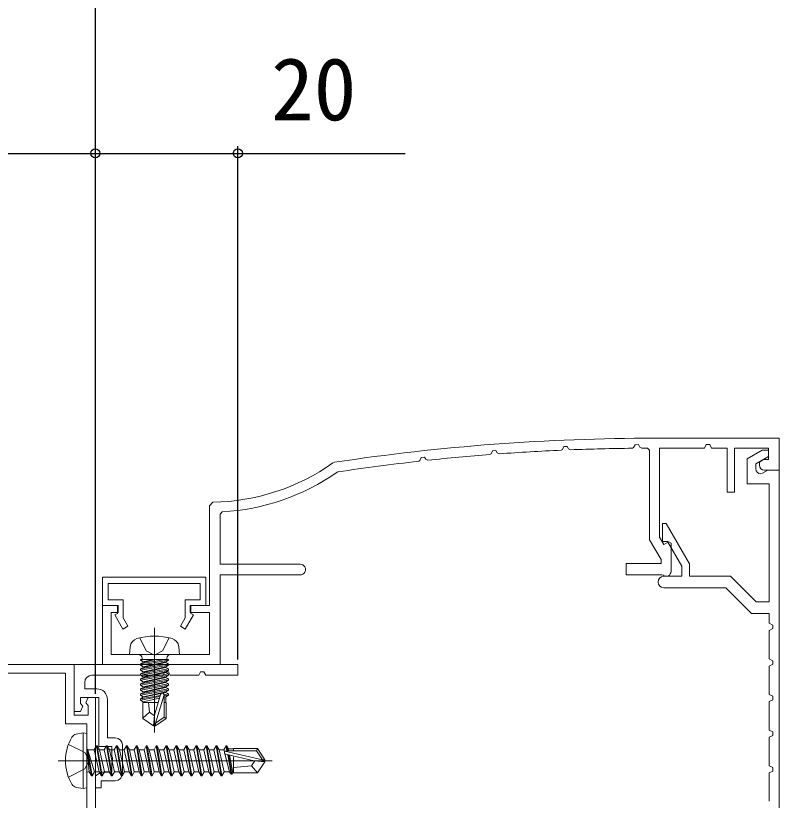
# Model space of a CAD drawing. Units: millimetres, scale not verified. Extents: x -525 to 525, y -783 to 779.
# Drawn here: x 201.7 to 308.9, y 373.3 to 483.5 of the extents above; entities that cross this region are included whole.
import ezdxf
from ezdxf.enums import TextEntityAlignment as Align

# ---------------------------------------------------------------- set-up
doc = ezdxf.new("R2010")
doc.units = ezdxf.units.MM
doc.header["$LTSCALE"] = 4
for name, color, linetype, lineweight in [('0-3_YKK_11', 30, 'Continuous', 18), ('0-5_YKK_12', 2, 'Continuous', 18), ('0-6_YKK_13', 4, 'Continuous', 18)]:
    doc.layers.add(name, color=color, linetype=linetype, lineweight=lineweight)
doc.layers.add('0-7_YKK_D', color=6, linetype='Continuous')
doc.styles.add('ＭＳ ゴシック', font='')
doc.styles.get('ＭＳ ゴシック').set_extended_font_data('MS Gothic')

msp = doc.modelspace()

# ---------------------------------------------------------------- linework, layer by layer
at = {"layer": '0-3_YKK_11'}
for p, q in [((308.897, 424.136), (291.397, 424.136)), ((246.467, 420.752), (246.252, 420.666)), ((246.829, 419.36), (246.955, 419.41))]:
    msp.add_line(p, q, dxfattribs=at)
for points in [[(288.275, 422.72), (288.451, 422.83), (288.649, 423.224), (289.139, 423.227), (289.312, 422.893), (289.581, 422.731)], [(293.697, 405.436), (293.697, 409.409), (293.397, 409.582), (292.706, 409.183), (292.097, 410.238), (292.097, 422.736), (298.397, 422.736), (298.652, 423.236), (299.142, 423.236), (299.397, 422.736), (301.597, 422.736), (301.597, 416.536), (302.597, 416.536), (302.597, 422.736), (307.397, 422.736), (307.397, 421.136), (306.697, 421.136), (306.097, 420.79), (306.097, 420.336)], [(306.797, 419.636), (308.897, 419.636), (308.897, 424.136)], [(268.278, 421.84), (268.445, 421.958), (268.631, 422.375), (269.119, 422.401), (269.302, 422.087), (269.584, 421.938)], [(278.276, 422.448), (278.448, 422.562), (278.64, 422.967), (279.13, 422.982), (279.307, 422.658), (279.582, 422.502)], [(290.396, 422.734), (290.697, 422.434), (290.697, 409.863), (292.297, 407.092), (292.297, 406.536), (287.397, 406.536), (287.397, 404.936), (292.397, 404.936), (292.577, 404.876)], [(305.597, 419.836), (305.597, 420.543), (307.397, 421.582), (307.397, 422.436), (306.475, 422.436), (304.397, 421.236), (304.397, 417.736), (307.497, 417.736), (307.497, 401.136), (305.659, 401.136), (302.059, 404.736), (296.297, 404.736), (296.297, 406.467), (293.024, 412.136), (292.497, 412.136), (292.497, 409.636), (293.197, 409.636), (295.197, 406.172), (295.197, 404.736), (292.697, 404.736)], [(258.28, 420.894), (258.442, 421.015), (258.622, 421.445), (259.109, 421.483), (259.297, 421.177), (259.585, 421.037)], [(308.897, 332.636), (308.897, 419.636), (307.297, 419.636), (306.547, 419.203), (306.297, 419.136)], [(229.389, 415.14), (228.897, 414.64), (228.897, 400.636), (226.197, 400.636), (226.197, 399.636), (228.897, 399.636), (228.897, 393.736), (215.097, 393.736), (215.097, 399.636), (216.097, 399.636), (216.097, 400.636), (213.897, 400.636), (213.897, 392.336), (230.397, 392.336), (230.397, 404.936), (241.647, 404.936)], [(241.647, 406.436), (230.397, 406.436), (230.397, 413.487), (230.68, 413.787)], [(292.697, 403.136), (301.397, 403.136), (304.997, 399.536), (307.497, 399.536), (307.497, 398.136), (307.997, 397.881), (307.997, 397.391), (307.497, 397.136), (307.497, 393.136), (307.997, 392.881), (307.997, 392.391), (307.497, 392.136), (307.497, 388.136), (307.997, 387.881), (307.997, 387.391), (307.497, 387.136), (307.497, 383.136), (307.997, 382.881), (307.997, 382.391), (307.497, 382.136), (307.497, 378.136), (307.997, 377.881), (307.997, 377.391), (307.497, 377.136), (307.497, 373.136)]]:
    msp.add_lwpolyline(points, dxfattribs=at)
msp.add_lwpolyline([(228.397, 404.636), (213.897, 404.636), (213.897, 400.636), (215.997, 400.636), (215.997, 399.536), (215.624, 399.321), (216.769, 397.336), (217.462, 397.736), (216.797, 398.889), (216.797, 401.436), (214.697, 401.436), (214.697, 403.736), (227.597, 403.736), (227.597, 401.436), (225.497, 401.436), (225.497, 398.889), (224.831, 397.736), (225.524, 397.336), (226.67, 399.321), (226.297, 399.536), (226.297, 400.636), (228.397, 400.636)], close=True, dxfattribs=at)
at = {"layer": '0-3_YKK_11', "color": 211}
msp.add_lwpolyline([(187.9, 392.336), (209.9, 392.336), (209.9, 385.236), (211.9, 385.236), (211.9, 386.612), (211.538, 386.973), (211.9, 387.736), (212.9, 387.736), (212.9, 321.904), (212.451, 321.787), (211.338, 323.79), (211.6, 324.236), (211.9, 324.536), (211.9, 333.836), (189.1, 333.836)], dxfattribs=at)
msp.add_lwpolyline([(189.3, 335.036), (189.3, 391.136), (208.7, 391.136), (208.7, 384.036), (211.7, 384.036), (211.7, 368.136), (211.4, 367.836), (211.4, 362.836), (211.7, 362.536), (211.7, 350.136), (211.4, 349.836), (211.4, 335.036), (204.7, 335.036), (204.4, 335.336), (196.4, 335.336), (196.1, 335.036)], close=True, dxfattribs=at)
at = {"layer": '0-3_YKK_11'}
for centre, radius, start, end in [((291.397, 124.136), 300, 89.99999, 98.61344), ((291.397, 124.135), 298.601, 92.51839, 94.18925), ((291.397, 124.138), 298.598, 90.59905, 92.26756), ((291.397, 124.154), 298.582, 90.19206, 90.34848), ((291.397, 124.132), 298.604, 94.44052, 96.11573), ((228.897, 445.136), 30, 270.93931, 305.34622), ((291.397, 124.136), 298.6, 96.3676, 98.55928), ((306.297, 419.836), 0.7, 180, 270), ((306.797, 420.336), 0.7, 180.00001, 269.99999), ((228.897, 445.136), 31.4, 273.25513, 304.82562), ((241.647, 405.686), 0.75, 269.99999, 90.00001), ((292.697, 403.936), 0.8, 90, 270), ((292.997, 405.436), 0.7, 233.13011, 359.99999)]:
    msp.add_arc(centre, radius, start, end, dxfattribs=at)
at = {"layer": '0-5_YKK_12', "color": 211}
msp.add_line((216.7, 381.036), (216.7, 377.036), dxfattribs=at)
for points in [[(209.9, 392.336), (232.9, 392.336), (232.9, 390.836), (228.4, 390.836), (228.145, 391.336), (227.655, 391.336), (227.4, 390.836), (223.4, 390.836), (223.145, 391.336), (222.655, 391.336), (222.4, 390.836), (212.4, 390.836)], [(215.7, 376.036), (213.7, 376.036), (213.7, 375.036), (212.9, 375.036), (212.9, 376.736), (213.7, 377.236), (215.2, 377.236), (215.2, 378.578), (215.32, 378.761), (215.32, 379.311), (215.2, 379.494), (215.2, 380.836), (213.4, 380.836), (213.4, 387.736), (210.8, 387.736), (210.8, 386.86), (211.162, 386.499), (210.8, 385.736), (209.9, 385.736), (209.9, 392.336)], [(211.4, 389.836), (211.4, 388.936), (213.1, 388.936)], [(214.6, 387.436), (214.6, 382.036), (215.7, 382.036)]]:
    msp.add_lwpolyline(points, dxfattribs=at)
for centre, radius, start, end in [((212.4, 389.836), 1, 90.00001, 179.99999), ((213.1, 387.436), 1.5, 0.00001, 89.99999), ((215.7, 381.036), 1, 0.00001, 89.99999), ((215.7, 377.036), 1, 270.00001, 359.99999)]:
    msp.add_arc(centre, radius, start, end, dxfattribs=at)
at = {"layer": '0-6_YKK_13'}
for p, q in [((221.197, 397.489), (221.197, 382.806)), ((217.697, 393.736), (217.795, 394.855)), ((224.697, 393.736), (224.599, 394.855)), ((224.697, 393.736), (217.697, 393.736)), ((223.176, 393.036), (219.218, 393.036)), ((219.218, 392.949), (219.597, 392.73)), ((219.218, 392.249), (223.176, 392.949)), ((219.467, 393.236), (219.467, 393.036)), ((220.996, 393.036), (219.597, 392.73)), ((219.597, 392.642), (219.597, 392.73)), ((222.797, 392.73), (219.597, 392.03)), ((219.597, 391.942), (222.797, 392.642)), ((223.176, 392.949), (222.797, 392.73)), ((222.797, 392.642), (222.797, 392.73)), ((223.176, 392.423), (222.797, 392.642)), ((222.927, 393.236), (222.927, 393.036)), ((223.176, 393.036), (223.176, 392.949)), ((223.176, 392.423), (223.176, 392.249)), ((219.218, 391.549), (223.176, 392.249)), ((219.218, 392.249), (219.597, 392.03)), ((219.218, 391.723), (219.218, 391.549)), ((219.218, 391.549), (219.597, 391.33)), ((222.797, 392.03), (219.597, 391.33)), ((219.597, 391.942), (219.597, 392.03)), ((219.597, 391.242), (219.597, 391.33)), ((219.597, 390.542), (222.797, 391.242)), ((223.176, 392.249), (222.797, 392.03)), ((222.797, 391.942), (222.797, 392.03)), ((223.176, 391.723), (222.797, 391.942)), ((222.797, 391.242), (222.797, 391.33)), ((223.176, 391.023), (222.797, 391.242)), ((223.176, 391.023), (219.218, 390.323)), ((219.218, 390.149), (223.176, 390.849)), ((219.218, 390.849), (219.597, 390.63)), ((219.218, 390.323), (219.597, 390.542)), ((219.218, 390.323), (219.218, 390.149)), ((223.176, 390.323), (219.218, 389.623)), ((219.218, 390.149), (219.597, 389.93)), ((219.218, 389.449), (223.176, 390.149)), ((219.597, 390.542), (219.597, 390.63)), ((222.797, 390.63), (219.597, 389.93)), ((219.597, 389.842), (222.797, 390.542)), ((223.176, 390.849), (222.797, 390.63)), ((222.797, 390.542), (222.797, 390.63)), ((223.176, 390.323), (222.797, 390.542)), ((223.176, 390.149), (222.797, 389.93)), ((223.176, 391.023), (223.176, 390.849)), ((223.176, 390.323), (223.176, 390.149)), ((219.218, 389.623), (219.597, 389.842)), ((219.218, 389.623), (219.218, 389.449)), ((223.176, 389.623), (219.218, 388.923)), ((219.218, 389.449), (219.597, 389.23)), ((219.218, 388.749), (223.176, 389.449)), ((219.218, 388.923), (219.597, 389.142)), ((219.597, 389.842), (219.597, 389.93)), ((222.797, 389.93), (219.597, 389.23)), ((219.597, 389.142), (222.797, 389.842)), ((219.597, 389.142), (219.597, 389.23)), ((222.797, 389.23), (219.597, 388.53)), ((219.597, 388.442), (222.797, 389.142)), ((222.797, 389.842), (222.797, 389.93)), ((223.176, 389.623), (222.797, 389.842)), ((223.176, 389.449), (222.797, 389.23)), ((222.797, 389.142), (222.797, 389.23)), ((223.176, 388.923), (222.797, 389.142)), ((223.176, 389.623), (223.176, 389.449)), ((219.218, 388.923), (219.218, 388.749)), ((223.176, 388.923), (219.218, 388.223)), ((219.218, 388.749), (219.597, 388.53)), ((219.218, 388.049), (223.176, 388.749)), ((219.218, 388.223), (219.597, 388.442)), ((219.218, 388.223), (219.218, 388.049)), ((219.218, 388.049), (219.597, 387.83)), ((222.02, 388.019), (219.218, 387.523)), ((219.597, 388.442), (219.597, 388.53)), ((222.797, 388.53), (219.597, 387.83)), ((219.597, 387.742), (222.797, 388.442)), ((221.197, 385.242), (222.056, 388.143)), ((223.176, 388.223), (222.546, 388.112)), ((222.547, 387.937), (223.176, 388.049)), ((223.176, 388.749), (222.797, 388.53)), ((222.797, 388.442), (222.797, 388.53)), ((223.176, 388.223), (222.797, 388.442)), ((223.176, 388.923), (223.176, 388.749)), ((223.176, 388.223), (223.176, 388.049)), ((219.218, 387.349), (221.965, 387.835)), ((219.218, 387.523), (219.597, 387.742)), ((219.218, 387.523), (219.218, 387.349)), ((219.218, 387.349), (219.597, 387.13)), ((221.728, 387.036), (219.547, 387.036)), ((219.547, 387.036), (219.547, 384.748)), ((219.597, 387.742), (219.597, 387.83)), ((221.906, 387.635), (219.597, 387.13)), ((219.597, 387.042), (219.597, 387.13)), ((222.847, 387.036), (222.547, 387.036)), ((222.797, 387.036), (222.797, 387.83)), ((220.497, 385.636), (219.547, 384.824)), ((219.547, 384.748), (221.047, 383.736)), ((221.197, 385.242), (221.047, 383.736)), ((221.197, 385.242), (221.197, 383.736)), ((222.547, 384.941), (221.347, 384.098)), ((222.847, 384.748), (221.347, 383.736)), ((221.347, 383.736), (221.047, 383.736)), ((221.347, 384.098), (221.347, 383.736)), ((211.2, 382.748), (210.225, 382.576)), ((211.2, 382.748), (211.2, 374.924)), ((211.2, 382.748), (211.7, 382.66)), ((211.7, 382.66), (211.7, 375.012)), ((212.35, 376.736), (211.75, 380.336)), ((211.75, 380.336), (211.85, 380.336)), ((211.75, 380.336), (212.032, 377.286)), ((211.85, 380.336), (212.45, 376.736)), ((212.768, 377.286), (211.85, 380.336)), ((211.9, 380.386), (212.732, 380.386)), ((213.05, 380.936), (212.732, 380.386)), ((212.732, 380.386), (213.432, 377.286)), ((213.75, 376.736), (213.05, 380.936)), ((213.05, 380.936), (213.15, 380.936)), ((213.15, 380.936), (213.468, 380.386)), ((213.15, 380.936), (213.85, 376.736)), ((213.468, 380.386), (214.168, 377.286)), ((213.468, 380.386), (214.132, 380.386)), ((214.45, 380.936), (214.132, 380.386)), ((214.132, 380.386), (214.832, 377.286)), ((215.15, 376.736), (214.45, 380.936)), ((214.45, 380.936), (214.55, 380.936)), ((214.55, 380.936), (215.25, 376.736)), ((214.868, 380.386), (215.532, 380.386)), ((215.85, 380.936), (215.532, 380.386)), ((215.532, 380.386), (216.232, 377.286)), ((216.55, 376.736), (215.85, 380.936)), ((215.85, 380.936), (215.95, 380.936)), ((215.95, 380.936), (216.65, 376.736)), ((216.268, 380.386), (216.932, 380.386)), ((217.25, 380.936), (216.932, 380.386)), ((216.932, 380.386), (217.632, 377.286)), ((217.95, 376.736), (217.25, 380.936)), ((217.25, 380.936), (217.35, 380.936)), ((217.35, 380.936), (218.05, 376.736)), ((217.668, 380.386), (218.332, 380.386)), ((218.65, 380.936), (218.332, 380.386)), ((218.332, 380.386), (219.032, 377.286)), ((219.35, 376.736), (218.65, 380.936)), ((218.65, 380.936), (218.75, 380.936)), ((218.75, 380.936), (219.45, 376.736)), ((219.068, 380.386), (219.732, 380.386)), ((220.05, 380.936), (219.732, 380.386)), ((219.732, 380.386), (220.432, 377.286)), ((220.75, 376.736), (220.05, 380.936)), ((220.15, 380.936), (220.468, 380.386)), ((220.468, 380.386), (220.818, 378.836)), ((220.468, 380.386), (221.132, 380.386)), ((221.45, 380.936), (221.132, 380.386)), ((221.132, 380.386), (221.832, 377.286)), ((222.15, 376.736), (221.45, 380.936)), ((221.55, 380.936), (221.868, 380.386)), ((221.868, 380.386), (222.218, 378.836)), ((221.868, 380.386), (222.532, 380.386)), ((222.85, 380.936), (222.532, 380.386)), ((222.532, 380.386), (223.232, 377.286)), ((223.55, 376.736), (222.85, 380.936)), ((222.95, 380.936), (223.268, 380.386)), ((223.268, 380.386), (223.618, 378.836)), ((223.268, 380.386), (223.932, 380.386)), ((224.25, 380.936), (223.932, 380.386)), ((223.932, 380.386), (224.632, 377.286)), ((224.95, 376.736), (224.25, 380.936)), ((224.35, 380.936), (224.668, 380.386)), ((224.668, 380.386), (225.368, 377.286)), ((225.65, 380.936), (225.332, 380.386)), ((225.65, 380.936), (225.75, 380.936)), ((226.35, 376.736), (225.65, 380.936)), ((225.75, 380.936), (226.068, 380.386)), ((226.068, 380.386), (226.768, 377.286)), ((227.05, 380.936), (226.732, 380.386)), ((227.05, 380.936), (227.15, 380.936)), ((227.75, 376.736), (227.05, 380.936)), ((227.15, 380.936), (227.468, 380.386)), ((227.468, 380.386), (228.168, 377.286)), ((228.45, 380.936), (228.132, 380.386)), ((228.45, 380.936), (228.55, 380.936)), ((229.15, 376.736), (228.45, 380.936)), ((228.55, 380.936), (228.868, 380.386)), ((228.868, 380.386), (229.568, 377.286)), ((229.85, 380.936), (229.532, 380.386)), ((229.85, 380.936), (229.95, 380.936)), ((230.55, 376.736), (229.85, 380.936)), ((229.95, 380.936), (230.268, 380.386)), ((230.268, 380.386), (230.968, 377.286)), ((230.268, 380.386), (230.932, 380.386)), ((231.25, 380.936), (230.932, 380.386)), ((230.932, 380.386), (231.015, 380.073)), ((231.09, 380.179), (236.338, 378.986)), ((231.25, 380.936), (231.373, 380.236)), ((231.35, 380.936), (231.473, 380.236)), ((231.592, 380.516), (232.3, 380.516)), ((231.592, 380.516), (231.641, 380.236)), ((232.3, 380.536), (235.655, 380.536)), ((232.3, 380.536), (232.3, 380.236)), ((235.655, 380.536), (235.495, 380.236)), ((235.655, 380.536), (236.7, 378.986)), ((231.087, 379.799), (231.748, 377.286)), ((231.193, 379.746), (235.194, 378.836)), ((231.469, 379.683), (231.95, 376.936)), ((231.573, 379.659), (232.05, 376.936)), ((231.748, 379.619), (232.177, 377.156)), ((232.3, 379.38), (232.3, 377.136)), ((207.7, 378.836), (237.7, 378.836)), ((219.418, 378.836), (219.768, 377.286)), ((234.8, 378.136), (235.655, 377.136)), ((235.194, 378.836), (236.7, 378.836)), ((235.194, 378.836), (236.7, 378.686)), ((235.655, 377.136), (236.7, 378.686)), ((236.338, 378.986), (236.7, 378.986)), ((236.7, 378.686), (236.7, 378.986)), ((211.9, 377.286), (212.032, 377.286)), ((212.35, 376.736), (212.032, 377.286)), ((212.45, 376.736), (212.768, 377.286)), ((212.768, 377.286), (213.432, 377.286)), ((213.75, 376.736), (213.432, 377.286)), ((213.85, 376.736), (214.168, 377.286)), ((214.168, 377.286), (214.832, 377.286)), ((215.15, 376.736), (214.832, 377.286)), ((215.25, 376.736), (215.568, 377.286)), ((215.568, 377.286), (216.232, 377.286)), ((216.55, 376.736), (216.232, 377.286)), ((216.65, 376.736), (216.968, 377.286)), ((216.968, 377.286), (217.632, 377.286)), ((217.95, 376.736), (217.632, 377.286)), ((218.05, 376.736), (218.368, 377.286)), ((218.368, 377.286), (219.032, 377.286)), ((219.35, 376.736), (219.032, 377.286)), ((219.45, 376.736), (219.768, 377.286)), ((219.768, 377.286), (220.432, 377.286)), ((220.75, 376.736), (220.432, 377.286)), ((220.85, 376.736), (221.168, 377.286)), ((222.15, 376.736), (221.832, 377.286)), ((222.25, 376.736), (222.568, 377.286)), ((223.55, 376.736), (223.232, 377.286)), ((223.65, 376.736), (223.968, 377.286)), ((224.95, 376.736), (224.632, 377.286)), ((225.05, 376.736), (225.368, 377.286)), ((225.368, 377.286), (226.032, 377.286)), ((226.35, 376.736), (226.032, 377.286)), ((226.768, 377.286), (227.432, 377.286)), ((227.75, 376.736), (227.432, 377.286)), ((228.168, 377.286), (228.832, 377.286)), ((229.15, 376.736), (228.832, 377.286)), ((229.568, 377.286), (230.232, 377.286)), ((230.55, 376.736), (230.232, 377.286)), ((230.968, 377.286), (231.748, 377.286)), ((231.95, 376.936), (231.748, 377.286)), ((231.95, 376.936), (232.05, 376.936)), ((232.05, 376.936), (232.177, 377.156)), ((232.177, 377.156), (232.3, 377.156)), ((232.3, 377.136), (235.655, 377.136)), ((212.35, 376.736), (212.45, 376.736)), ((212.35, 376.736), (212.45, 376.736)), ((213.75, 376.736), (213.85, 376.736)), ((215.15, 376.736), (215.25, 376.736)), ((216.55, 376.736), (216.65, 376.736)), ((217.95, 376.736), (218.05, 376.736)), ((219.35, 376.736), (219.45, 376.736)), ((220.75, 376.736), (220.85, 376.736)), ((222.15, 376.736), (222.25, 376.736)), ((223.55, 376.736), (223.65, 376.736)), ((224.95, 376.736), (225.05, 376.736)), ((226.35, 376.736), (226.45, 376.736)), ((227.75, 376.736), (227.85, 376.736)), ((229.15, 376.736), (229.25, 376.736)), ((230.55, 376.736), (230.65, 376.736)), ((211.2, 374.924), (210.225, 375.096)), ((211.2, 374.924), (211.7, 375.012))]:
    msp.add_line(p, q, dxfattribs=at)
for points in [[(219.147, 396.099), (220.052, 394.284), (221.197, 393.675)], [(223.247, 396.099), (222.342, 394.284), (221.197, 393.675)], [(219.218, 393.036), (219.218, 392.949), (219.711, 393.036)], [(222.682, 393.036), (219.218, 392.423), (219.218, 392.249)], [(219.218, 392.423), (219.597, 392.642), (221.397, 393.036)], [(223.176, 392.423), (219.218, 391.723), (219.597, 391.942)], [(219.218, 391.023), (219.597, 391.242), (222.797, 391.942)], [(223.176, 391.723), (219.218, 391.023), (219.218, 390.849), (223.176, 391.549)], [(223.176, 391.723), (223.176, 391.549), (222.797, 391.33), (219.597, 390.63)], [(221.347, 384.098), (222.547, 388.088), (222.547, 384.941)], [(223.176, 388.049), (222.797, 387.83), (222.547, 387.775)], [(221.197, 385.135), (220.497, 385.636), (220.357, 387.036)], [(222.847, 387.036), (222.847, 384.748), (222.547, 384.941)], [(209.121, 381.136), (211.437, 379.981), (212.046, 378.836)], [(214.55, 380.936), (214.868, 380.386), (215.568, 377.286)], [(215.95, 380.936), (216.268, 380.386), (216.968, 377.286)], [(217.35, 380.936), (217.668, 380.386), (218.368, 377.286)], [(218.75, 380.936), (219.068, 380.386), (219.418, 378.836)], [(220.05, 380.936), (220.15, 380.936), (220.85, 376.736)], [(221.45, 380.936), (221.55, 380.936), (222.25, 376.736)], [(222.85, 380.936), (222.95, 380.936), (223.65, 376.736)], [(224.25, 380.936), (224.35, 380.936), (225.05, 376.736)], [(224.668, 380.386), (225.332, 380.386), (226.032, 377.286)], [(225.75, 380.936), (226.45, 376.736), (226.768, 377.286)], [(226.068, 380.386), (226.732, 380.386), (227.432, 377.286)], [(227.15, 380.936), (227.85, 376.736), (228.168, 377.286)], [(227.468, 380.386), (228.132, 380.386), (228.832, 377.286)], [(228.55, 380.936), (229.25, 376.736), (229.568, 377.286)], [(228.868, 380.386), (229.532, 380.386), (230.232, 377.286)], [(229.95, 380.936), (230.65, 376.736), (230.968, 377.286)], [(231.248, 380.236), (235.495, 380.236), (236.338, 378.986)], [(231.25, 380.936), (231.35, 380.936), (231.592, 380.516)], [(209.121, 376.536), (211.437, 377.691), (212.046, 378.836)], [(220.818, 378.836), (221.168, 377.286), (221.832, 377.286)], [(222.218, 378.836), (222.568, 377.286), (223.232, 377.286)], [(223.618, 378.836), (223.968, 377.286), (224.632, 377.286)], [(235.301, 378.836), (234.8, 378.136), (232.3, 377.886)]]:
    msp.add_lwpolyline(points, dxfattribs=at)
for centre, radius, start, end in [((219.09, 394.742), 1.3, 105.88085, 175), ((221.197, 387.336), 9, 74.11915, 105.88085), ((223.304, 394.742), 1.3, 5, 74.11915), ((218.967, 393.236), 0.5, 0, 90), ((223.427, 393.236), 0.5, 90, 180), ((222.298, 388.088), 0.248, 0, 167.19096), ((210.382, 381.69), 0.9, 100, 149.36409), ((215.2, 378.836), 6.5, 149.36409, 210.63591), ((211.9, 380.586), 0.2, 180, 270), ((231.248, 379.988), 0.248, 90, 257.19096), ((211.9, 377.086), 0.2, 90, 180), ((210.382, 375.982), 0.9, 210.63591, 260)]:
    msp.add_arc(centre, radius, start, end, dxfattribs=at)
at = {"layer": '0-7_YKK_D'}
for p, q in [((212.9, 388.236), (212.9, 633.336)), ((212.9, 388.236), (212.9, 465.136)), ((212.9, 388.212), (212.9, 465.136)), ((232.9, 393.036), (232.9, 465.136)), ((178.9, 464.136), (212.9, 464.136))]:
    msp.add_line(p, q, dxfattribs=at)
msp.add_lwpolyline([(212.9, 464.136), (232.9, 464.136), (256.405, 464.136)], dxfattribs=at)
for centre in [(212.9, 464.136), (212.9, 464.136), (232.9, 464.136)]:
    msp.add_circle(centre, 0.637, dxfattribs=at)

# ---------------------------------------------------------------- texts
at = {"layer": '0-7_YKK_D', "style": 'ＭＳ ゴシック'}
msp.add_text('20', height=8.798, dxfattribs=at).set_placement((237.564, 466.136), align=Align.BOTTOM_LEFT)

doc.saveas('drawing.dxf')
